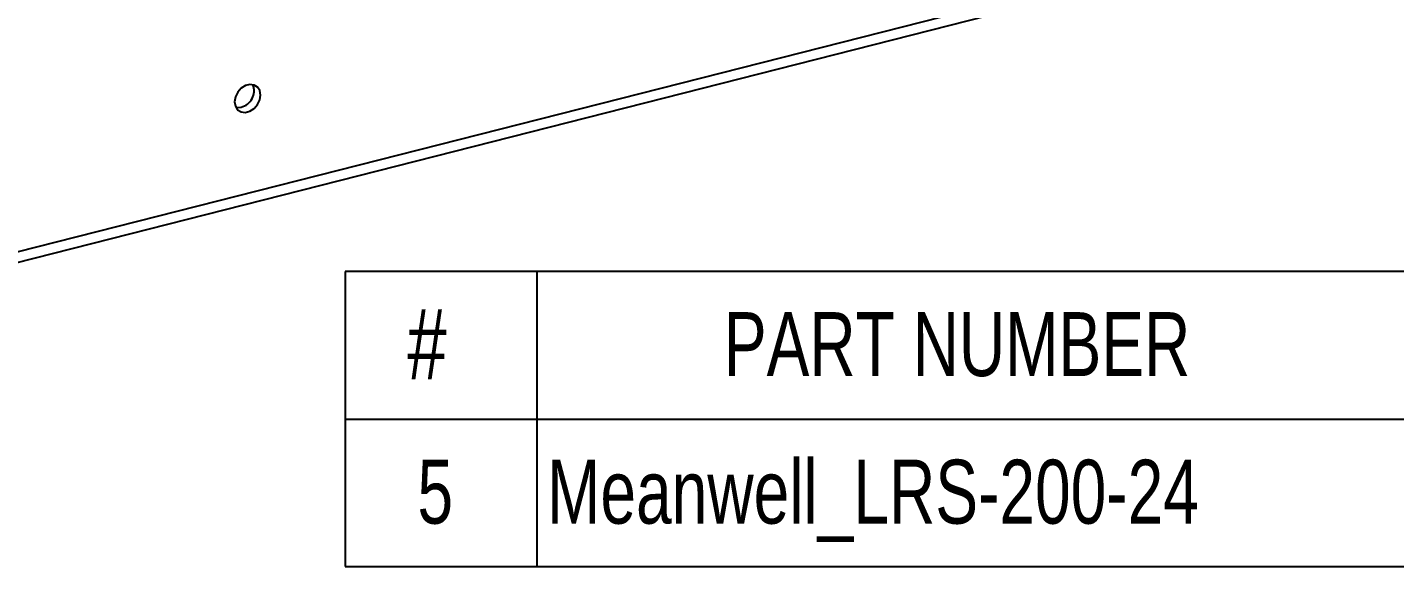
# Model space of a CAD drawing. Header units: millimetres. Extents: x 0 to 279, y 0 to 216.
# Drawn here: x 176 to 243.9, y 45 to 71.8 of the extents above; entities that cross this region are included whole.
import ezdxf

# ---------------------------------------------------------------- set-up
doc = ezdxf.new("R2010")
doc.units = ezdxf.units.MM
doc.layers.add('TITLE_BLOCK_BORDER', color=7, linetype='Continuous')
doc.styles.add('SLDTEXTSTYLE0', font='TXT', dxfattribs={"width": 0.75})

# ---------------------------------------------------------------- blocks, each defined once
blk = doc.blocks.new('SW_TABLEANNOTATION_26')
at = {"layer": 'TITLE_BLOCK_BORDER', "color": 0}
for p, q in [((0, 0), (0, -14.654)), ((68.524, 0), (0, 0)), ((9.532, 0), (9.532, -7.327)), ((0, -7.327), (68.524, -7.327)), ((9.532, -7.327), (9.532, -14.654)), ((0, -14.654), (68.524, -14.654))]:
    blk.add_line(p, q, dxfattribs=at)
at = {"layer": 'TITLE_BLOCK_BORDER', "color": 0, "attachment_point": 1, "style": 'SLDTEXTSTYLE0'}
for s, insert, char_height in [('#', (3.086, -1.852), 3.5), ('PART NUMBER', (18.819, -2.017), 3.175), ('5', (3.593, -9.344), 3.175), ('Meanwell_LRS-200-24', (10.032, -9.344), 3.175)]:
    blk.add_mtext(s, dxfattribs=dict(at, insert=insert, char_height=char_height))

msp = doc.modelspace()

# ---------------------------------------------------------------- linework, layer by layer
at = {"color": 7, "linetype": 'Continuous', "lineweight": 25}
for p, q in [((172.887, 60.001), (264.569, 83.306)), ((172.627, 59.418), (264.308, 82.723))]:
    msp.add_line(p, q, dxfattribs=at)
at = {"color": 7, "linetype": 'Continuous', "lineweight": 25, "flags": 128}
for points in [[(187.556, 68.44), (187.518, 68.661), (187.408, 68.835), (187.237, 68.941), (187.027, 68.968), (186.803, 68.911), (186.592, 68.777), (186.419, 68.583), (186.305, 68.352), (186.265, 68.112), (186.302, 67.892), (186.412, 67.717), (186.583, 67.611), (186.793, 67.584), (187.017, 67.641), (187.228, 67.775), (187.401, 67.969), (187.515, 68.2), (187.556, 68.44)], [(186.328, 67.832), (186.366, 67.826), (186.587, 67.841)]]:
    msp.add_lwpolyline(points, dxfattribs=at)
at = {"color": 7, "linetype": 'Continuous', "lineweight": 25}
msp.add_arc((186.389, 68.658), 0.841, 283.63185, 20.92673, dxfattribs=at)

# ---------------------------------------------------------------- block references
at = {"layer": 'TITLE_BLOCK_BORDER'}
msp.add_blockref('SW_TABLEANNOTATION_26', (191.756, 59.679), dxfattribs=at)

doc.saveas('drawing.dxf')
